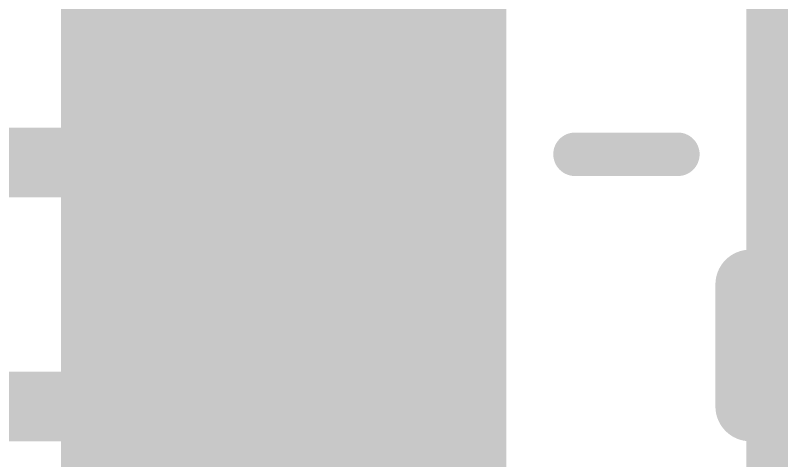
# Model space of a CAD drawing. Extents: x -0.1 to 20.3, y -11.4 to 28.1.
# Drawn here: x 1.107 to 3.343, y 5.076 to 6.375 of the extents above; entities that cross this region are included whole.
import ezdxf

# ---------------------------------------------------------------- set-up
doc = ezdxf.new("R2010")
doc.units = 0
for name, color, linetype in [('1', 12, 'CONTINUOUS'), ('21', 41, 'CONTINUOUS'), ('22', 40, 'CONTINUOUS')]:
    doc.layers.add(name, color=color, linetype=linetype)

# ---------------------------------------------------------------- blocks, each defined once
blk = doc.blocks.new('RECT')
blk.add_solid([(-0.5, -0.5), (0.5, -0.5), (-0.5, 0.5), (0.5, 0.5)])

msp = doc.modelspace()

# ---------------------------------------------------------------- linework, layer by layer
at = {"layer": '21', "const_width": 0.0635}
for points in [[(2.74, 6.0018, 1), (2.74, 5.9383)], [(3.04, 5.9383, 1), (3.04, 6.0018)]]:
    msp.add_lwpolyline(points, format="xyb", dxfattribs=at)
at = {"layer": '21', "const_width": 0.127}
msp.add_lwpolyline([(3.04, 5.97), (2.74, 5.97)], dxfattribs=at)
at = {"layer": '22', "const_width": 0.2032}
for points in [[(0.8891, 5.9462), (1.601, 5.9462)], [(1.601, 5.9462), (1.7789, 5.7683)], [(1.7789, 5.7683), (1.7789, 5.4123)], [(3.2512, 5.2344), (3.2512, 5.5903)], [(1.7789, 5.4123), (1.601, 5.2344)], [(3.2512, 5.4123), (4.3189, 5.4123)], [(1.601, 5.2344), (0.8891, 5.2344)]]:
    msp.add_lwpolyline(points, dxfattribs=at)
at = {"layer": '22', "const_width": 0.1016}
for points in [[(1.6369, 5.9821, 1), (1.565, 5.9103)], [(1.601, 5.8954, 1), (1.601, 5.997)], [(1.8297, 5.7683, 1), (1.7281, 5.7683)], [(1.743, 5.7323, 1), (1.8148, 5.8042)], [(3.302, 5.5903, 1), (3.2004, 5.5903)], [(1.8148, 5.3764, 1), (1.743, 5.4483)], [(3.2512, 5.4631, 1), (3.2512, 5.3615)], [(1.7281, 5.4123, 1), (1.8297, 5.4123)], [(1.601, 5.1836, 1), (1.601, 5.2852)], [(1.565, 5.2703, 1), (1.6369, 5.1985)], [(3.2004, 5.2344, 1), (3.302, 5.2344)]]:
    msp.add_lwpolyline(points, format="xyb", dxfattribs=at)

# ---------------------------------------------------------------- block references
at = {"layer": '1', "xscale": 1.3, "yscale": 3}
for p in [(1.89, 5.47), (3.89, 5.47)]:
    msp.add_blockref('RECT', p, dxfattribs=at)

doc.saveas('drawing.dxf')
